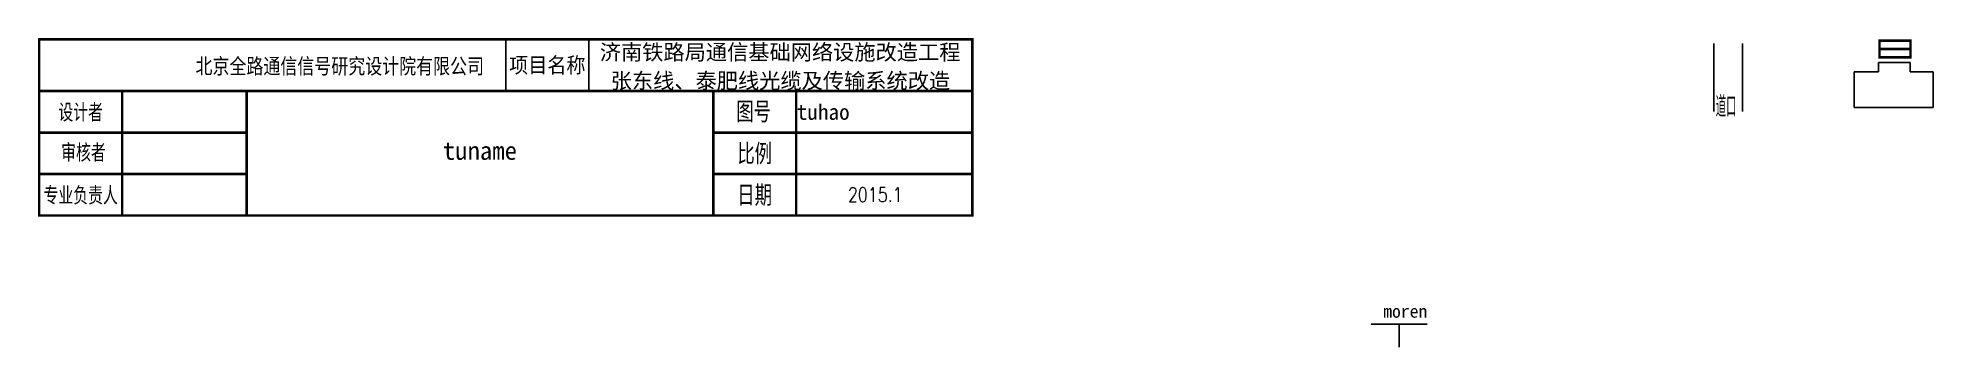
# Model space of a CAD drawing. Header units: inches. Extents: x -88 to 278, y -71 to -12.
import ezdxf
from ezdxf.enums import TextEntityAlignment as Align

# ---------------------------------------------------------------- set-up
doc = ezdxf.new("R2010")
doc.units = ezdxf.units.IN
doc.header["$MEASUREMENT"] = 0
doc.layers.add('TABLE', color=7, linetype='Continuous')
doc.styles.add('H', font='SimSun.ttf', dxfattribs={"width": 0.9, "height": 300})
doc.styles.add('ROMANC', font='romanc.shx', dxfattribs={"width": 0.8, "bigfont": 'hztxt.shx'})
doc.styles.add('RT_TABLE', font='ROMANS.shx', dxfattribs={"width": 0.5, "bigfont": 'HZFS1.shx'})
doc.styles.get("Standard").update_dxf_attribs({"font": 'SimSun.ttf'})
doc.styles.add('宋体', font='SimSun.ttf')

# ---------------------------------------------------------------- blocks, each defined once
blk = doc.blocks.new('sign')
for p, q in [((90.25, 34.25), (90.25, 24.25)), ((106.25, 34.25), (106.25, 24.25)), ((106.25, 34.25), (106.25, 24.25)), ((40.25, 24.25), (0.25, 24.25)), ((180.25, 24.25), (0.25, 24.25)), ((0.25, 24.25), (0.25, 0.25)), ((40.25, 24.25), (0.25, 24.25)), ((130.25, 24.25), (130.25, 0.25)), ((180.25, 24.25), (180.25, 0.25)), ((180.25, 0.25), (0.25, 0.25))]:
    blk.add_line(p, q)
at = {"const_width": 0.5}
for points in [[(0.25, 34.25), (180.25, 34.25), (180.25, 24.25), (0.25, 24.25)], [(0.25, 24.25), (180.25, 24.25), (180.25, 0.25), (0.25, 0.25)]]:
    blk.add_lwpolyline(points, close=True, dxfattribs=at)
for points in [[(16.25, 24.25), (16.25, 0.25)], [(40.25, 24.25), (40.25, 0.25)], [(40.25, 24.25), (40.25, 0.25)], [(130.25, 24.25), (130.25, 0.25)], [(130.25, 24.25), (180.25, 24.25)], [(130.25, 24.25), (180.25, 24.25)], [(146.25, 24.25), (146.25, 0.25)], [(180.25, 24.25), (180.25, 0.25)], [(0.25, 16.25), (40.25, 16.25)], [(130.25, 16.25), (180.25, 16.25)], [(0.25, 8.25), (40.25, 8.25)], [(130.25, 8.25), (180.25, 8.25)], [(0.25, 0.25), (180.25, 0.25)], [(0.25, 0.25), (76.25, 0.25)], [(0.25, 0.25), (180.25, 0.25)]]:
    blk.add_lwpolyline(points, dxfattribs=at)
for s, height, style, width, p in [('北京全路通信信号研究设计院有限公司', 3, 'H', 0.8, (58.22, 29.06)), ('项目名称', 3, 'H', 0.9, (98.25, 29.25)), ('图号', 3.5, '宋体', 0.7, (138.05, 20.35)), ('比例', 3.5, '宋体', 0.7, (138.25, 12.25)), ('日期', 3.5, '宋体', 0.7, (138.25, 4.25))]:
    blk.add_text(s, height=height, dxfattribs=dict(style=style, width=width)).set_placement(p, align=Align.MIDDLE_CENTER)
at = {"style": '宋体', "width": 0.7}
for s, p in [('设计者', (8.25, 20.25)), ('审核者', (8.79, 12.52)), ('专业负责人', (8.25, 4.25))]:
    blk.add_text(s, height=3, dxfattribs=at).set_placement(p, align=Align.MIDDLE)
for tag, p in [('PROGRAM_NAME_001', (108.37, 30.25)), ('PROGRAM_NAME_002', (110.47, 24.74)), ('TUHAO_001', (146.37, 18.71))]:
    blk.add_attdef(tag, p, '', height=3)
blk.add_attdef('TU_NAME', text='', height=3.5).set_placement((85.25, 12.75), align=Align.MIDDLE_CENTER)
at = {"style": 'ROMANC', "width": 0.8}
blk.add_attdef('RIQI_001', (156.22, 2.88), '', height=2.8, dxfattribs=at)
blk = doc.blocks.new('daokou')
for p, q in [((-2.74, 5.4), (-2.74, -7.68)), ((2.8, 5.4), (2.8, -7.68))]:
    blk.add_line(p, q)
at = {"layer": 'TABLE', "insert": (-0.4, -6.75), "char_height": 4, "width": 20, "attachment_point": 5, "style": 'RT_TABLE'}
blk.add_mtext('道口', dxfattribs=at)
blk.add_mtext('道口', dxfattribs=at)
blk = doc.blocks.new('qiao')
at = {"layer": 'TABLE'}
for p, q in [((-5.37, 4.33), (5.45, 4.33)), ((0.04, 4.33), (0.04, -0.12))]:
    blk.add_line(p, q, dxfattribs=at)
blk.add_attdef('K0+000', text='', height=2.5).set_placement((1.22, 6.78), align=Align.MIDDLE)
blk = doc.blocks.new('tongxinzhan')
at = {"color": 0, "lineweight": -3}
for p, q in [((-3.02, 8.79), (-3.02, 6.94)), ((-3.02, 8.79), (3.1, 8.79)), ((3.1, 6.94), (3.1, 8.79)), ((-3.02, 6.94), (-7.72, 6.94)), ((-7.72, 6.94), (-7.72, 0.07)), ((7.53, 6.94), (3.1, 6.94)), ((7.53, 0.07), (7.53, 6.94)), ((-7.72, 0.07), (7.53, 0.07))]:
    blk.add_line(p, q, dxfattribs=at)
at = {"const_width": 0.475}
blk.add_lwpolyline([(3.17, 9.76), (-2.81, 9.76), (-2.81, 12.96), (3.17, 12.96)], close=True, dxfattribs=at)
blk.add_lwpolyline([(-2.81, 11.36), (3.17, 11.36)], dxfattribs=at)

msp = doc.modelspace()

# ---------------------------------------------------------------- block references
for name, p, values in [('sign', (-88, -46), {'PROGRAM_NAME_001': '济南铁路局通信基础网络设施改造工程', 'TU_NAME': 'tuname', 'TUHAO_001': 'tuhao', 'RIQI_001': '2015.1', 'PROGRAM_NAME_002': '张东线、泰肥线光缆及传输系统改造'}), ('qiao', (174.5, -71), {'K0+000': 'moren'})]:
    msp.add_blockref(name, p).add_auto_attribs(values)
for name, p in [('daokou', (238, -18)), ('tongxinzhan', (270, -25))]:
    msp.add_blockref(name, p)

doc.saveas('drawing.dxf')
